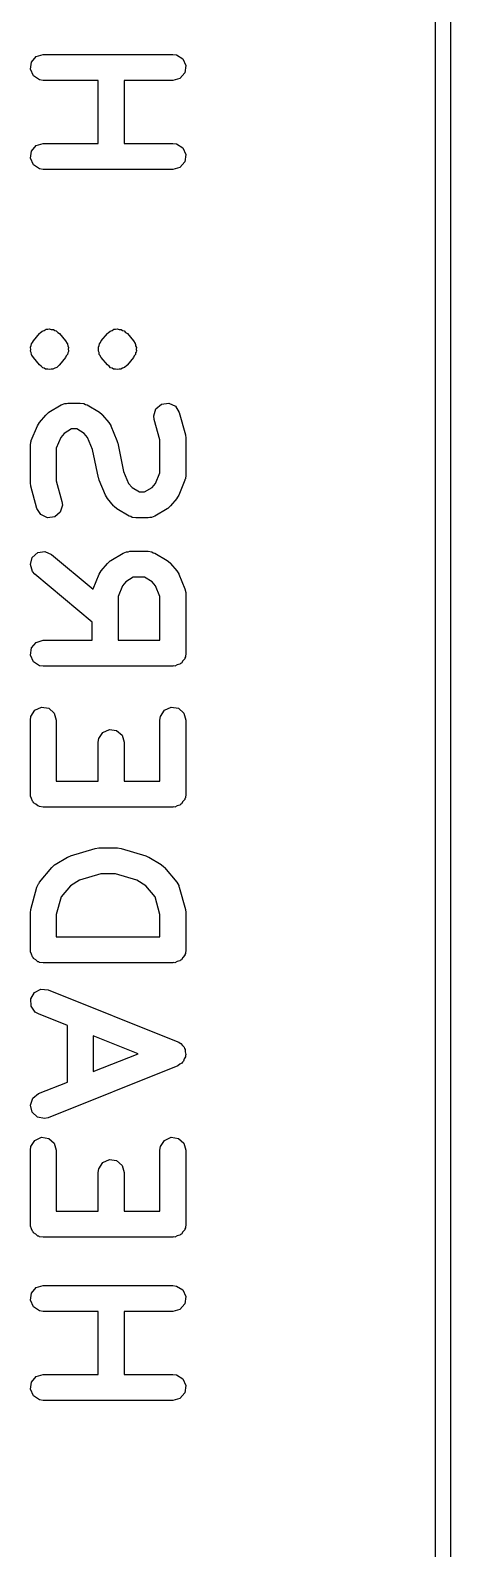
# Model space of a CAD drawing. Extents: x 4.56 to 9.29, y -6.2 to -0.8.
# Drawn here: x 9.132 to 9.294, y -2.364 to -1.779 of the extents above; entities that cross this region are included whole.
import ezdxf

# ---------------------------------------------------------------- set-up
doc = ezdxf.new("R2010")
doc.units = 0
doc.header["$MEASUREMENT"] = 0
doc.layers.add('BLACK', color=7, linetype='CONTINUOUS')

msp = doc.modelspace()

# ---------------------------------------------------------------- linework, layer by layer
at = {"layer": 'BLACK', "linetype": 'CONTINUOUS'}
for p, q in [((9.29374, -1.15685), (9.29374, -3.18898)), ((9.28783, -3.18602), (9.28783, -1.1598)), ((9.13209, -1.79134), (9.13394, -1.78921)), ((9.13394, -1.78921), (9.13664, -1.78842)), ((9.13664, -1.78842), (9.18664, -1.78842)), ((9.18664, -1.78842), (9.18805, -1.78862)), ((9.18805, -1.78862), (9.19042, -1.79015)), ((9.13169, -1.79413), (9.13209, -1.79134)), ((9.13286, -1.7967), (9.13169, -1.79413)), ((9.19119, -1.7955), (9.18934, -1.79763)), ((9.19042, -1.79015), (9.19159, -1.79271)), ((9.19159, -1.79271), (9.19119, -1.7955)), ((9.13523, -1.79822), (9.13286, -1.7967)), ((9.13664, -1.79842), (9.13523, -1.79822)), ((9.15783, -1.79842), (9.13664, -1.79842)), ((9.15783, -1.82271), (9.15783, -1.79842)), ((9.18664, -1.79842), (9.16783, -1.79842)), ((9.16783, -1.79842), (9.16783, -1.82271)), ((9.18934, -1.79763), (9.18664, -1.79842)), ((9.13209, -1.82563), (9.13394, -1.8235)), ((9.13394, -1.8235), (9.13664, -1.82271)), ((9.13664, -1.82271), (9.15783, -1.82271)), ((9.16783, -1.82271), (9.18664, -1.82271)), ((9.18664, -1.82271), (9.18805, -1.82291)), ((9.18805, -1.82291), (9.19042, -1.82443)), ((9.19042, -1.82443), (9.19159, -1.827)), ((9.13169, -1.82842), (9.13209, -1.82563)), ((9.13286, -1.83098), (9.13169, -1.82842)), ((9.19119, -1.82978), (9.18934, -1.83191)), ((9.19159, -1.827), (9.19119, -1.82978)), ((9.13523, -1.8325), (9.13286, -1.83098)), ((9.13664, -1.83271), (9.13523, -1.8325)), ((9.18664, -1.83271), (9.13664, -1.83271)), ((9.18934, -1.83191), (9.18664, -1.83271)), ((9.13542, -1.89572), (9.13624, -1.89498)), ((9.13624, -1.89498), (9.13701, -1.89474)), ((9.13701, -1.89474), (9.1377, -1.89431)), ((9.1377, -1.89431), (9.13833, -1.89432)), ((9.13833, -1.89432), (9.13892, -1.89414)), ((9.13892, -1.89414), (9.13971, -1.89435)), ((9.13971, -1.89435), (9.14052, -1.89437)), ((9.14052, -1.89437), (9.14104, -1.89471)), ((9.14104, -1.89471), (9.14164, -1.89488)), ((9.14164, -1.89488), (9.14219, -1.89548)), ((9.16161, -1.89572), (9.16243, -1.89498)), ((9.16243, -1.89498), (9.1632, -1.89474)), ((9.1632, -1.89474), (9.16389, -1.89431)), ((9.16389, -1.89431), (9.16452, -1.89432)), ((9.16452, -1.89432), (9.16511, -1.89414)), ((9.16511, -1.89414), (9.1659, -1.89435)), ((9.1659, -1.89435), (9.16671, -1.89437)), ((9.16671, -1.89437), (9.16723, -1.89471)), ((9.16723, -1.89471), (9.16783, -1.89488)), ((9.16783, -1.89488), (9.16838, -1.89548)), ((9.1317, -1.90119), (9.132, -1.90058)), ((9.132, -1.90058), (9.13209, -1.89992)), ((9.13209, -1.89992), (9.13253, -1.89941)), ((9.13253, -1.89941), (9.1328, -1.89879)), ((9.1328, -1.89879), (9.13518, -1.89593)), ((9.13518, -1.89593), (9.13528, -1.89585)), ((9.13528, -1.89585), (9.13531, -1.89579)), ((9.13531, -1.89579), (9.13542, -1.89572)), ((9.14219, -1.89548), (9.14286, -1.89593)), ((9.14286, -1.89593), (9.14524, -1.89879)), ((9.14524, -1.89879), (9.14582, -1.89973)), ((9.14582, -1.89973), (9.14591, -1.89983)), ((9.14591, -1.89983), (9.14592, -1.89989)), ((9.14592, -1.89989), (9.14599, -1.9)), ((9.14599, -1.9), (9.14607, -1.90067)), ((9.14607, -1.90067), (9.14635, -1.90128)), ((9.15789, -1.90119), (9.15819, -1.90058)), ((9.15819, -1.90058), (9.15828, -1.89992)), ((9.15828, -1.89992), (9.15872, -1.89941)), ((9.15872, -1.89941), (9.15899, -1.89879)), ((9.15899, -1.89879), (9.16137, -1.89593)), ((9.16137, -1.89593), (9.16147, -1.89585)), ((9.16147, -1.89585), (9.1615, -1.89579)), ((9.1615, -1.89579), (9.16161, -1.89572)), ((9.16838, -1.89548), (9.16905, -1.89593)), ((9.16905, -1.89593), (9.17143, -1.89879)), ((9.17143, -1.89879), (9.17201, -1.89973)), ((9.17201, -1.89973), (9.1721, -1.89983)), ((9.1721, -1.89983), (9.17211, -1.89989)), ((9.17211, -1.89989), (9.17218, -1.9)), ((9.17218, -1.9), (9.17226, -1.90067)), ((9.17226, -1.90067), (9.17254, -1.90128)), ((9.13168, -1.90138), (9.13172, -1.90128)), ((9.13179, -1.90204), (9.13168, -1.90138)), ((9.13169, -1.9027), (9.13179, -1.90204)), ((9.13197, -1.90331), (9.13169, -1.9027)), ((9.13172, -1.90128), (9.1317, -1.90119)), ((9.13205, -1.90398), (9.13197, -1.90331)), ((9.13212, -1.9041), (9.13205, -1.90398)), ((9.13213, -1.90416), (9.13212, -1.9041)), ((9.13222, -1.90425), (9.13213, -1.90416)), ((9.1328, -1.90519), (9.13222, -1.90425)), ((9.13518, -1.90805), (9.1328, -1.90519)), ((9.14524, -1.90519), (9.14286, -1.90805)), ((9.14551, -1.90458), (9.14524, -1.90519)), ((9.14595, -1.90407), (9.14551, -1.90458)), ((9.14604, -1.9034), (9.14595, -1.90407)), ((9.14634, -1.9028), (9.14604, -1.9034)), ((9.14635, -1.90128), (9.14625, -1.90195)), ((9.14625, -1.90195), (9.14636, -1.90261)), ((9.14636, -1.90261), (9.14632, -1.9027)), ((9.14632, -1.9027), (9.14634, -1.9028)), ((9.15787, -1.90138), (9.15791, -1.90128)), ((9.15798, -1.90204), (9.15787, -1.90138)), ((9.15788, -1.9027), (9.15798, -1.90204)), ((9.15816, -1.90331), (9.15788, -1.9027)), ((9.15791, -1.90128), (9.15789, -1.90119)), ((9.15824, -1.90398), (9.15816, -1.90331)), ((9.15831, -1.9041), (9.15824, -1.90398)), ((9.15832, -1.90416), (9.15831, -1.9041)), ((9.15841, -1.90425), (9.15832, -1.90416)), ((9.15899, -1.90519), (9.15841, -1.90425)), ((9.16137, -1.90805), (9.15899, -1.90519)), ((9.17143, -1.90519), (9.16905, -1.90805)), ((9.1717, -1.90458), (9.17143, -1.90519)), ((9.17214, -1.90407), (9.1717, -1.90458)), ((9.17224, -1.9034), (9.17214, -1.90407)), ((9.17253, -1.9028), (9.17224, -1.9034)), ((9.17254, -1.90128), (9.17244, -1.90195)), ((9.17244, -1.90195), (9.17255, -1.90261)), ((9.17255, -1.90261), (9.17251, -1.9027)), ((9.17251, -1.9027), (9.17253, -1.9028)), ((9.13585, -1.9085), (9.13518, -1.90805)), ((9.1364, -1.90911), (9.13585, -1.9085)), ((9.137, -1.90927), (9.1364, -1.90911)), ((9.13752, -1.90962), (9.137, -1.90927)), ((9.13833, -1.90963), (9.13752, -1.90962)), ((9.13912, -1.90985), (9.13833, -1.90963)), ((9.13971, -1.90966), (9.13912, -1.90985)), ((9.14034, -1.90967), (9.13971, -1.90966)), ((9.14103, -1.90925), (9.14034, -1.90967)), ((9.1418, -1.909), (9.14103, -1.90925)), ((9.14262, -1.90827), (9.1418, -1.909)), ((9.14274, -1.9082), (9.14262, -1.90827)), ((9.14276, -1.90814), (9.14274, -1.9082)), ((9.14286, -1.90805), (9.14276, -1.90814)), ((9.16204, -1.9085), (9.16137, -1.90805)), ((9.16259, -1.90911), (9.16204, -1.9085)), ((9.16319, -1.90927), (9.16259, -1.90911)), ((9.16371, -1.90962), (9.16319, -1.90927)), ((9.16452, -1.90963), (9.16371, -1.90962)), ((9.16531, -1.90985), (9.16452, -1.90963)), ((9.1659, -1.90966), (9.16531, -1.90985)), ((9.16653, -1.90967), (9.1659, -1.90966)), ((9.16722, -1.90925), (9.16653, -1.90967)), ((9.16799, -1.909), (9.16722, -1.90925)), ((9.16881, -1.90827), (9.16799, -1.909)), ((9.16893, -1.9082), (9.16881, -1.90827)), ((9.16895, -1.90814), (9.16893, -1.9082)), ((9.16905, -1.90805), (9.16895, -1.90814)), ((9.13883, -1.92628), (9.14359, -1.92342)), ((9.14359, -1.92342), (9.1449, -1.92287)), ((9.1449, -1.92287), (9.14555, -1.92289)), ((9.14555, -1.92289), (9.14616, -1.92271)), ((9.14616, -1.92271), (9.15092, -1.92271)), ((9.15092, -1.92271), (9.15233, -1.92291)), ((9.15233, -1.92291), (9.15287, -1.92326)), ((9.15287, -1.92326), (9.1535, -1.92342)), ((9.1535, -1.92342), (9.15826, -1.92628)), ((9.18009, -1.92494), (9.18225, -1.92313)), ((9.18225, -1.92313), (9.18504, -1.92277)), ((9.18504, -1.92277), (9.18759, -1.92398)), ((9.18759, -1.92398), (9.18908, -1.92637)), ((9.1344, -1.9315), (9.13513, -1.93028)), ((9.13513, -1.93028), (9.13516, -1.93025)), ((9.13516, -1.93025), (9.13518, -1.93022)), ((9.13518, -1.93022), (9.13756, -1.92736)), ((9.13756, -1.92736), (9.13862, -1.92641)), ((9.13862, -1.92641), (9.13874, -1.92637)), ((9.13874, -1.92637), (9.13883, -1.92628)), ((9.15826, -1.92628), (9.15936, -1.92717)), ((9.15936, -1.92717), (9.15942, -1.92729)), ((9.15942, -1.92729), (9.15953, -1.92736)), ((9.15953, -1.92736), (9.16191, -1.93022)), ((9.16191, -1.93022), (9.16265, -1.93143)), ((9.17926, -1.92763), (9.18009, -1.92494)), ((9.17944, -1.92905), (9.17926, -1.92763)), ((9.18164, -1.93696), (9.17944, -1.92905)), ((9.18908, -1.92637), (9.19146, -1.93494)), ((9.13202, -1.93721), (9.1344, -1.9315)), ((9.14334, -1.93604), (9.14164, -1.94014)), ((9.1447, -1.93442), (9.14334, -1.93604)), ((9.14755, -1.93271), (9.1447, -1.93442)), ((9.14954, -1.93271), (9.14755, -1.93271)), ((9.15239, -1.93442), (9.14954, -1.93271)), ((9.15374, -1.93604), (9.15239, -1.93442)), ((9.15565, -1.94062), (9.15374, -1.93604)), ((9.16265, -1.93143), (9.16266, -1.93147)), ((9.16266, -1.93147), (9.16268, -1.9315)), ((9.16268, -1.9315), (9.16506, -1.93721)), ((9.19146, -1.93494), (9.19162, -1.93622)), ((9.19162, -1.93622), (9.19164, -1.93628)), ((9.13164, -1.93914), (9.13184, -1.93773)), ((9.13164, -1.95342), (9.13164, -1.93914)), ((9.13184, -1.93773), (9.13199, -1.93749)), ((9.13199, -1.93749), (9.13202, -1.93721)), ((9.14164, -1.94014), (9.14164, -1.95274)), ((9.15793, -1.95158), (9.15565, -1.94062)), ((9.16506, -1.93721), (9.16525, -1.93795)), ((9.16525, -1.93795), (9.16534, -1.93812)), ((9.16534, -1.93812), (9.16763, -1.94908)), ((9.18164, -1.94956), (9.18164, -1.93696)), ((9.19164, -1.93628), (9.19164, -1.95056)), ((9.13166, -1.95348), (9.13164, -1.95342)), ((9.13182, -1.95476), (9.13166, -1.95348)), ((9.14164, -1.95274), (9.14384, -1.96065)), ((9.15803, -1.95175), (9.15793, -1.95158)), ((9.15821, -1.95249), (9.15803, -1.95175)), ((9.1606, -1.9582), (9.15821, -1.95249)), ((9.16763, -1.94908), (9.16954, -1.95366)), ((9.16954, -1.95366), (9.17089, -1.95528)), ((9.17858, -1.95528), (9.17993, -1.95366)), ((9.17993, -1.95366), (9.18164, -1.94956)), ((9.19125, -1.95249), (9.18887, -1.9582)), ((9.19128, -1.95221), (9.19125, -1.95249)), ((9.19144, -1.95197), (9.19128, -1.95221)), ((9.19164, -1.95056), (9.19144, -1.95197)), ((9.1342, -1.96333), (9.13182, -1.95476)), ((9.16062, -1.95823), (9.1606, -1.9582)), ((9.16062, -1.95827), (9.16062, -1.95823)), ((9.16137, -1.95948), (9.16062, -1.95827)), ((9.16375, -1.96234), (9.16137, -1.95948)), ((9.17089, -1.95528), (9.17374, -1.95699)), ((9.17374, -1.95699), (9.17573, -1.95699)), ((9.17573, -1.95699), (9.17858, -1.95528)), ((9.1881, -1.95948), (9.18572, -1.96234)), ((9.18811, -1.95944), (9.1881, -1.95948)), ((9.18814, -1.95942), (9.18811, -1.95944)), ((9.18887, -1.9582), (9.18814, -1.95942)), ((9.13569, -1.96572), (9.1342, -1.96333)), ((9.14319, -1.96476), (9.14103, -1.96657)), ((9.14402, -1.96207), (9.14319, -1.96476)), ((9.14384, -1.96065), (9.14402, -1.96207)), ((9.16386, -1.96241), (9.16375, -1.96234)), ((9.16392, -1.96252), (9.16386, -1.96241)), ((9.16502, -1.96342), (9.16392, -1.96252)), ((9.16978, -1.96628), (9.16502, -1.96342)), ((9.18445, -1.96342), (9.17969, -1.96628)), ((9.18454, -1.96333), (9.18445, -1.96342)), ((9.18466, -1.96329), (9.18454, -1.96333)), ((9.18572, -1.96234), (9.18466, -1.96329)), ((9.13824, -1.96693), (9.13569, -1.96572)), ((9.14103, -1.96657), (9.13824, -1.96693)), ((9.1704, -1.96644), (9.16978, -1.96628)), ((9.17094, -1.96679), (9.1704, -1.96644)), ((9.17235, -1.96699), (9.17094, -1.96679)), ((9.17712, -1.96699), (9.17235, -1.96699)), ((9.17773, -1.96681), (9.17712, -1.96699)), ((9.17838, -1.96683), (9.17773, -1.96681)), ((9.17969, -1.96628), (9.17838, -1.96683)), ((9.13164, -1.98493), (9.13239, -1.98221)), ((9.13239, -1.98221), (9.13449, -1.98033)), ((9.13449, -1.98033), (9.13727, -1.97989)), ((9.13727, -1.97989), (9.13985, -1.98102)), ((9.13985, -1.98102), (9.15582, -1.99444)), ((9.16264, -1.98342), (9.1674, -1.98056)), ((9.1674, -1.98056), (9.16871, -1.98001)), ((9.16871, -1.98001), (9.16936, -1.98003)), ((9.16936, -1.98003), (9.16997, -1.97985)), ((9.16997, -1.97985), (9.17712, -1.97985)), ((9.17712, -1.97985), (9.17852, -1.98005)), ((9.17852, -1.98005), (9.17907, -1.9804)), ((9.17907, -1.9804), (9.17969, -1.98056)), ((9.17969, -1.98056), (9.18445, -1.98342)), ((9.13247, -1.98762), (9.13164, -1.98493)), ((9.13342, -1.98868), (9.13247, -1.98762)), ((9.15545, -2.00718), (9.13342, -1.98868)), ((9.15583, -1.99436), (9.15821, -1.98864)), ((9.15821, -1.98864), (9.15894, -1.98742)), ((9.15894, -1.98742), (9.15897, -1.9874)), ((9.15897, -1.9874), (9.15899, -1.98736)), ((9.15899, -1.98736), (9.16137, -1.98451)), ((9.16137, -1.98451), (9.16243, -1.98355)), ((9.16243, -1.98355), (9.16255, -1.98351)), ((9.16255, -1.98351), (9.16264, -1.98342)), ((9.18445, -1.98342), (9.18555, -1.98432)), ((9.18555, -1.98432), (9.18561, -1.98443)), ((9.18561, -1.98443), (9.18572, -1.98451)), ((9.18572, -1.98451), (9.1881, -1.98736)), ((9.1881, -1.98736), (9.18885, -1.98857)), ((9.18885, -1.98857), (9.18885, -1.98861)), ((9.18885, -1.98861), (9.18887, -1.98864)), ((9.18887, -1.98864), (9.19125, -1.99436)), ((9.15582, -1.99444), (9.15583, -1.99436)), ((9.16715, -1.99318), (9.16545, -1.99728)), ((9.16851, -1.99156), (9.16715, -1.99318)), ((9.17136, -1.98985), (9.16851, -1.99156)), ((9.17573, -1.98985), (9.17136, -1.98985)), ((9.17858, -1.99156), (9.17573, -1.98985)), ((9.17993, -1.99318), (9.17858, -1.99156)), ((9.18164, -1.99728), (9.17993, -1.99318)), ((9.19125, -1.99436), (9.19161, -1.99573)), ((9.16545, -1.99728), (9.16545, -2.01414)), ((9.18164, -2.01414), (9.18164, -1.99728)), ((9.19161, -1.99573), (9.19156, -1.99601)), ((9.19156, -1.99601), (9.19164, -1.99628)), ((9.19164, -1.99628), (9.19164, -2.01914)), ((9.15545, -2.01414), (9.15545, -2.00718)), ((9.13169, -2.01985), (9.13209, -2.01706)), ((9.13209, -2.01706), (9.13394, -2.01493)), ((9.13394, -2.01493), (9.13664, -2.01414)), ((9.13664, -2.01414), (9.15545, -2.01414)), ((9.16545, -2.01414), (9.18164, -2.01414)), ((9.13286, -2.02241), (9.13169, -2.01985)), ((9.13523, -2.02393), (9.13286, -2.02241)), ((9.13664, -2.02414), (9.13523, -2.02393)), ((9.18832, -2.02364), (9.18735, -2.02408)), ((9.18934, -2.02334), (9.18832, -2.02364)), ((9.18958, -2.02307), (9.18934, -2.02334)), ((9.18991, -2.02291), (9.18958, -2.02307)), ((9.19049, -2.02202), (9.18991, -2.02291)), ((9.19119, -2.02121), (9.19049, -2.02202)), ((9.19124, -2.02085), (9.19119, -2.02121)), ((9.19144, -2.02054), (9.19124, -2.02085)), ((9.19164, -2.01914), (9.19144, -2.02054)), ((9.18664, -2.02414), (9.13664, -2.02414)), ((9.18699, -2.02403), (9.18664, -2.02414)), ((9.18735, -2.02408), (9.18699, -2.02403)), ((9.13184, -2.04344), (9.13336, -2.04107)), ((9.13336, -2.04107), (9.13593, -2.0399)), ((9.13593, -2.0399), (9.13872, -2.0403)), ((9.13872, -2.0403), (9.14085, -2.04215)), ((9.18184, -2.04344), (9.18336, -2.04107)), ((9.18336, -2.04107), (9.18593, -2.0399)), ((9.18593, -2.0399), (9.18872, -2.0403)), ((9.18872, -2.0403), (9.19085, -2.04215)), ((9.13164, -2.04485), (9.13184, -2.04344)), ((9.13164, -2.07342), (9.13164, -2.04485)), ((9.14085, -2.04215), (9.14164, -2.04485)), ((9.14164, -2.04485), (9.14164, -2.06842)), ((9.18164, -2.04485), (9.18184, -2.04344)), ((9.18164, -2.06842), (9.18164, -2.04485)), ((9.19085, -2.04215), (9.19164, -2.04485)), ((9.19164, -2.04485), (9.19164, -2.07342)), ((9.15783, -2.05342), (9.15803, -2.05201)), ((9.15803, -2.05201), (9.15956, -2.04964)), ((9.15956, -2.04964), (9.16212, -2.04847)), ((9.16212, -2.04847), (9.16491, -2.04887)), ((9.16491, -2.04887), (9.16704, -2.05072)), ((9.16704, -2.05072), (9.16783, -2.05342)), ((9.15783, -2.06842), (9.15783, -2.05342)), ((9.16783, -2.05342), (9.16783, -2.06842)), ((9.14164, -2.06842), (9.15783, -2.06842)), ((9.16783, -2.06842), (9.18164, -2.06842)), ((9.13174, -2.07377), (9.13164, -2.07342)), ((9.13169, -2.07413), (9.13174, -2.07377)), ((9.13213, -2.0751), (9.13169, -2.07413)), ((9.13243, -2.07612), (9.13213, -2.0751)), ((9.13271, -2.07636), (9.13243, -2.07612)), ((9.13286, -2.0767), (9.13271, -2.07636)), ((9.19049, -2.0763), (9.18991, -2.0772)), ((9.19119, -2.0755), (9.19049, -2.0763)), ((9.19124, -2.07514), (9.19119, -2.0755)), ((9.19144, -2.07483), (9.19124, -2.07514)), ((9.19164, -2.07342), (9.19144, -2.07483)), ((9.13376, -2.07727), (9.13286, -2.0767)), ((9.13456, -2.07797), (9.13376, -2.07727)), ((9.13492, -2.07802), (9.13456, -2.07797)), ((9.13523, -2.07822), (9.13492, -2.07802)), ((9.13664, -2.07842), (9.13523, -2.07822)), ((9.18664, -2.07842), (9.13664, -2.07842)), ((9.18699, -2.07832), (9.18664, -2.07842)), ((9.18735, -2.07837), (9.18699, -2.07832)), ((9.18832, -2.07793), (9.18735, -2.07837)), ((9.18934, -2.07763), (9.18832, -2.07793)), ((9.18958, -2.07735), (9.18934, -2.07763)), ((9.18991, -2.0772), (9.18958, -2.07735)), ((9.15663, -2.09435), (9.15804, -2.09414)), ((9.15804, -2.09414), (9.15805, -2.09414)), ((9.15805, -2.09414), (9.15807, -2.09414)), ((9.15807, -2.09414), (9.16521, -2.09414)), ((9.16521, -2.09414), (9.16662, -2.09434)), ((9.14121, -2.10056), (9.14597, -2.09771)), ((9.14597, -2.09771), (9.147, -2.09727)), ((9.147, -2.09727), (9.14711, -2.0972)), ((9.14711, -2.0972), (9.15663, -2.09435)), ((9.16662, -2.09434), (9.16663, -2.09435)), ((9.16663, -2.09435), (9.16665, -2.09435)), ((9.16665, -2.09435), (9.17617, -2.0972)), ((9.17617, -2.0972), (9.17718, -2.09767)), ((9.17718, -2.09767), (9.17731, -2.09771)), ((9.17731, -2.09771), (9.18207, -2.10056)), ((9.13518, -2.10736), (9.13994, -2.10165)), ((9.13994, -2.10165), (9.141, -2.1007)), ((9.141, -2.1007), (9.14112, -2.10066)), ((9.14112, -2.10066), (9.14121, -2.10056)), ((9.1588, -2.10414), (9.15058, -2.1066)), ((9.16448, -2.10414), (9.1588, -2.10414)), ((9.1727, -2.1066), (9.16448, -2.10414)), ((9.18207, -2.10056), (9.18317, -2.10146)), ((9.18317, -2.10146), (9.18323, -2.10158)), ((9.18323, -2.10158), (9.18334, -2.10165)), ((9.18334, -2.10165), (9.1881, -2.10736)), ((9.13182, -2.1178), (9.1342, -2.10923)), ((9.1342, -2.10923), (9.13477, -2.10792)), ((9.13477, -2.10792), (9.13504, -2.10769)), ((9.13504, -2.10769), (9.13518, -2.10736)), ((9.14708, -2.1087), (9.14355, -2.11294)), ((9.15058, -2.1066), (9.14708, -2.1087)), ((9.1762, -2.1087), (9.1727, -2.1066)), ((9.17973, -2.11294), (9.1762, -2.1087)), ((9.1881, -2.10736), (9.18885, -2.10857)), ((9.18885, -2.10857), (9.18889, -2.10893)), ((9.18889, -2.10893), (9.18908, -2.10923)), ((9.18908, -2.10923), (9.19146, -2.1178)), ((9.14355, -2.11294), (9.14164, -2.11982)), ((9.18164, -2.11982), (9.17973, -2.11294)), ((9.13164, -2.11914), (9.13182, -2.11786)), ((9.13164, -2.13342), (9.13164, -2.11914)), ((9.13182, -2.11786), (9.13182, -2.1178)), ((9.14164, -2.11982), (9.14164, -2.12842)), ((9.18164, -2.12842), (9.18164, -2.11982)), ((9.19146, -2.1178), (9.19162, -2.11907)), ((9.19162, -2.11907), (9.19164, -2.11914)), ((9.19164, -2.11914), (9.19164, -2.13342)), ((9.14164, -2.12842), (9.18164, -2.12842)), ((9.13174, -2.13377), (9.13164, -2.13342)), ((9.13169, -2.13413), (9.13174, -2.13377)), ((9.13213, -2.1351), (9.13169, -2.13413)), ((9.13243, -2.13612), (9.13213, -2.1351)), ((9.19144, -2.13483), (9.19124, -2.13514)), ((9.19164, -2.13342), (9.19144, -2.13483)), ((9.13271, -2.13636), (9.13243, -2.13612)), ((9.13286, -2.1367), (9.13271, -2.13636)), ((9.13376, -2.13727), (9.13286, -2.1367)), ((9.13456, -2.13797), (9.13376, -2.13727)), ((9.13492, -2.13802), (9.13456, -2.13797)), ((9.13523, -2.13822), (9.13492, -2.13802)), ((9.13664, -2.13842), (9.13523, -2.13822)), ((9.18664, -2.13842), (9.13664, -2.13842)), ((9.18699, -2.13832), (9.18664, -2.13842)), ((9.18735, -2.13837), (9.18699, -2.13832)), ((9.18832, -2.13793), (9.18735, -2.13837)), ((9.18934, -2.13763), (9.18832, -2.13793)), ((9.18958, -2.13735), (9.18934, -2.13763)), ((9.18991, -2.1372), (9.18958, -2.13735)), ((9.19049, -2.1363), (9.18991, -2.1372)), ((9.19119, -2.1355), (9.19049, -2.1363)), ((9.19124, -2.13514), (9.19119, -2.1355)), ((9.13178, -2.15224), (9.13319, -2.1498)), ((9.13191, -2.15506), (9.13178, -2.15224)), ((9.13319, -2.1498), (9.13569, -2.14851)), ((9.13569, -2.14851), (9.1385, -2.14878)), ((9.1385, -2.14878), (9.1885, -2.16878)), ((9.13355, -2.15735), (9.13191, -2.15506)), ((9.13478, -2.15806), (9.13355, -2.15735)), ((9.14592, -2.16252), (9.13478, -2.15806)), ((9.14592, -2.18432), (9.14592, -2.16252)), ((9.17318, -2.17342), (9.15592, -2.16652)), ((9.15592, -2.16652), (9.15592, -2.18032)), ((9.1885, -2.16878), (9.18879, -2.16895)), ((9.18879, -2.16895), (9.18893, -2.16898)), ((9.18893, -2.16898), (9.18907, -2.16911)), ((9.18907, -2.16911), (9.18973, -2.16949)), ((9.18973, -2.16949), (9.19028, -2.17027)), ((9.15592, -2.18032), (9.17318, -2.17342)), ((9.19028, -2.17027), (9.19097, -2.17092)), ((9.19102, -2.17542), (9.19071, -2.17632)), ((9.19097, -2.17092), (9.19108, -2.17139)), ((9.1915, -2.1746), (9.19102, -2.17542)), ((9.19108, -2.17139), (9.19136, -2.17178)), ((9.19136, -2.17178), (9.19141, -2.17274)), ((9.19141, -2.17274), (9.19163, -2.17366)), ((9.19163, -2.17366), (9.19148, -2.17412)), ((9.19148, -2.17412), (9.1915, -2.1746)), ((9.1885, -2.17806), (9.1385, -2.19806)), ((9.18924, -2.17748), (9.1885, -2.17806)), ((9.19009, -2.17704), (9.18924, -2.17748)), ((9.19033, -2.17662), (9.19009, -2.17704)), ((9.19071, -2.17632), (9.19033, -2.17662)), ((9.13478, -2.18878), (9.14592, -2.18432)), ((9.13164, -2.19318), (9.13257, -2.19052)), ((9.13231, -2.19592), (9.13164, -2.19318)), ((9.13257, -2.19052), (9.13478, -2.18878)), ((9.13435, -2.19786), (9.13231, -2.19592)), ((9.13711, -2.1984), (9.13435, -2.19786)), ((9.1385, -2.19806), (9.13711, -2.1984)), ((9.13164, -2.21056), (9.13184, -2.20916)), ((9.13164, -2.23914), (9.13164, -2.21056)), ((9.13184, -2.20916), (9.13336, -2.20679)), ((9.13336, -2.20679), (9.13593, -2.20561)), ((9.13593, -2.20561), (9.13872, -2.20602)), ((9.13872, -2.20602), (9.14085, -2.20786)), ((9.14085, -2.20786), (9.14164, -2.21056)), ((9.14164, -2.21056), (9.14164, -2.23414)), ((9.18164, -2.21056), (9.18184, -2.20916)), ((9.18164, -2.23414), (9.18164, -2.21056)), ((9.18184, -2.20916), (9.18336, -2.20679)), ((9.18336, -2.20679), (9.18593, -2.20561)), ((9.18593, -2.20561), (9.18872, -2.20602)), ((9.18872, -2.20602), (9.19085, -2.20786)), ((9.19085, -2.20786), (9.19164, -2.21056)), ((9.19164, -2.21056), (9.19164, -2.23914)), ((9.15803, -2.21773), (9.15956, -2.21536)), ((9.15956, -2.21536), (9.16212, -2.21419)), ((9.16212, -2.21419), (9.16491, -2.21459)), ((9.16491, -2.21459), (9.16704, -2.21643)), ((9.16704, -2.21643), (9.16783, -2.21914)), ((9.15783, -2.21914), (9.15803, -2.21773)), ((9.15783, -2.23414), (9.15783, -2.21914)), ((9.16783, -2.21914), (9.16783, -2.23414)), ((9.14164, -2.23414), (9.15783, -2.23414)), ((9.16783, -2.23414), (9.18164, -2.23414)), ((9.13174, -2.23949), (9.13164, -2.23914)), ((9.13169, -2.23985), (9.13174, -2.23949)), ((9.13213, -2.24082), (9.13169, -2.23985)), ((9.19164, -2.23914), (9.19144, -2.24054)), ((9.13243, -2.24184), (9.13213, -2.24082)), ((9.13271, -2.24208), (9.13243, -2.24184)), ((9.13286, -2.24241), (9.13271, -2.24208)), ((9.13376, -2.24299), (9.13286, -2.24241)), ((9.13456, -2.24368), (9.13376, -2.24299)), ((9.13492, -2.24374), (9.13456, -2.24368)), ((9.13523, -2.24393), (9.13492, -2.24374)), ((9.13664, -2.24414), (9.13523, -2.24393)), ((9.18664, -2.24414), (9.13664, -2.24414)), ((9.18699, -2.24403), (9.18664, -2.24414)), ((9.18735, -2.24408), (9.18699, -2.24403)), ((9.18832, -2.24364), (9.18735, -2.24408)), ((9.18934, -2.24334), (9.18832, -2.24364)), ((9.18958, -2.24307), (9.18934, -2.24334)), ((9.18991, -2.24291), (9.18958, -2.24307)), ((9.19049, -2.24202), (9.18991, -2.24291)), ((9.19119, -2.24121), (9.19049, -2.24202)), ((9.19124, -2.24085), (9.19119, -2.24121)), ((9.19144, -2.24054), (9.19124, -2.24085)), ((9.13209, -2.26563), (9.13394, -2.2635)), ((9.13394, -2.2635), (9.13664, -2.26271)), ((9.13664, -2.26271), (9.18664, -2.26271)), ((9.18664, -2.26271), (9.18805, -2.26291)), ((9.18805, -2.26291), (9.19042, -2.26443)), ((9.13169, -2.26842), (9.13209, -2.26563)), ((9.13286, -2.27098), (9.13169, -2.26842)), ((9.19042, -2.26443), (9.19159, -2.267)), ((9.19159, -2.267), (9.19119, -2.26978)), ((9.13523, -2.2725), (9.13286, -2.27098)), ((9.13664, -2.27271), (9.13523, -2.2725)), ((9.15783, -2.27271), (9.13664, -2.27271)), ((9.15783, -2.29699), (9.15783, -2.27271)), ((9.18664, -2.27271), (9.16783, -2.27271)), ((9.16783, -2.27271), (9.16783, -2.29699)), ((9.18934, -2.27191), (9.18664, -2.27271)), ((9.19119, -2.26978), (9.18934, -2.27191)), ((9.13209, -2.29992), (9.13394, -2.29779)), ((9.13394, -2.29779), (9.13664, -2.29699)), ((9.13664, -2.29699), (9.15783, -2.29699)), ((9.16783, -2.29699), (9.18664, -2.29699)), ((9.18664, -2.29699), (9.18805, -2.29719)), ((9.18805, -2.29719), (9.19042, -2.29872)), ((9.19042, -2.29872), (9.19159, -2.30128)), ((9.13169, -2.3027), (9.13209, -2.29992)), ((9.13286, -2.30527), (9.13169, -2.3027)), ((9.19119, -2.30407), (9.18934, -2.3062)), ((9.19159, -2.30128), (9.19119, -2.30407)), ((9.13523, -2.30679), (9.13286, -2.30527)), ((9.13664, -2.30699), (9.13523, -2.30679)), ((9.18664, -2.30699), (9.13664, -2.30699)), ((9.18934, -2.3062), (9.18664, -2.30699))]:
    msp.add_line(p, q, dxfattribs=at)

doc.saveas('drawing.dxf')
